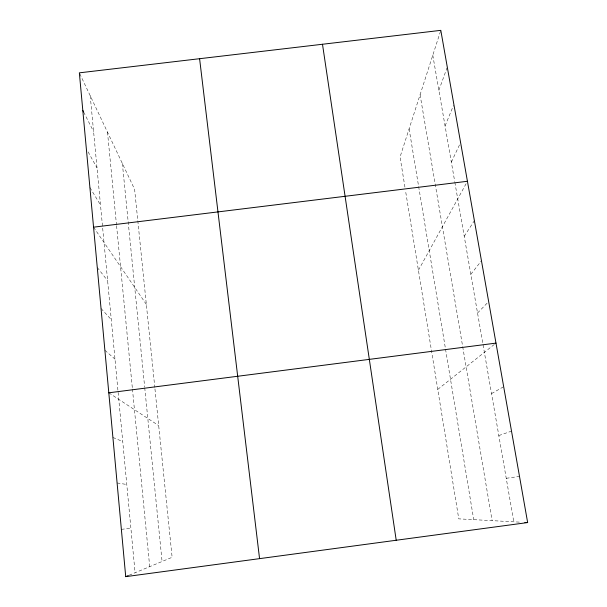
<?xml version="1.0" encoding="UTF-8"?>
<svg xmlns="http://www.w3.org/2000/svg" width="607" height="607" viewBox="0 0 607 607"><rect width="100%" height="100%" fill="white"/><g stroke="black" fill="none" stroke-linecap="round" stroke-linejoin="round"><path stroke-width="0.46" stroke-dasharray="3.04 2.28" d="M440.515 31.238L400.051 156.993L405.294 189.316M438.876 90.284L446.964 68.014M445.06 125.899L453.535 105.375M451.342 162.092L460.607 142.569M418.428 270.244L467.436 181.281M464.226 236.298L474.386 220.675M470.827 274.334L481.457 260.76M477.542 313.015L488.658 301.573M437.761 389.406L495.987 343.114M491.533 393.594L503.681 386.712M129.124 575.231L172.122 557.302L154.884 388.23M498.817 435.568L511.519 431.137M506.238 478.301L519.509 476.412M121.362 529.35L130.892 528.211M519.334 522.119L458.771 518.856L405.438 190.219M117.09 482.967L126.78 484.485M112.902 437.457L122.743 441.547M108.797 392.812L158.693 425.59M104.882 350.277L114.996 359.147M101.035 308.508L111.278 319.608M97.264 267.482L107.621 280.73M93.554 227.177L146.34 304.403M89.904 187.578L100.496 204.916M88.106 151.879L97.021 167.934M83.637 112.052L93.599 131.567M79.752 73.69L134.602 189.285L154.793 387.304M432.791 55.237L454.696 181.41M454.855 182.335L513.795 521.815M420.082 94.745L462.534 345.732M462.686 346.65L492.118 520.654M409.103 128.851L445.386 348.251M445.53 349.169L473.726 519.66M122.356 163.48L144.648 386.841M144.739 387.767L162.077 561.49M107.485 132.144L116.483 224.765M116.574 225.705L132.349 388.093M132.44 389.026L149.701 566.65M90.231 95.777L135.08 572.742"/><path stroke-width="0.91" d="M125.717 576.65L527.65 522.566L440.803 30.35L79.35 72.84L125.717 576.65L128.267 575.588M108.797 392.812L495.987 343.114M93.554 227.177L467.436 181.281M524.88 522.415L527.65 522.566M82.81 110.428L83.637 112.052M322.492 44.258L396.212 540.253M199.597 58.704L259.561 558.637"/></g></svg>
